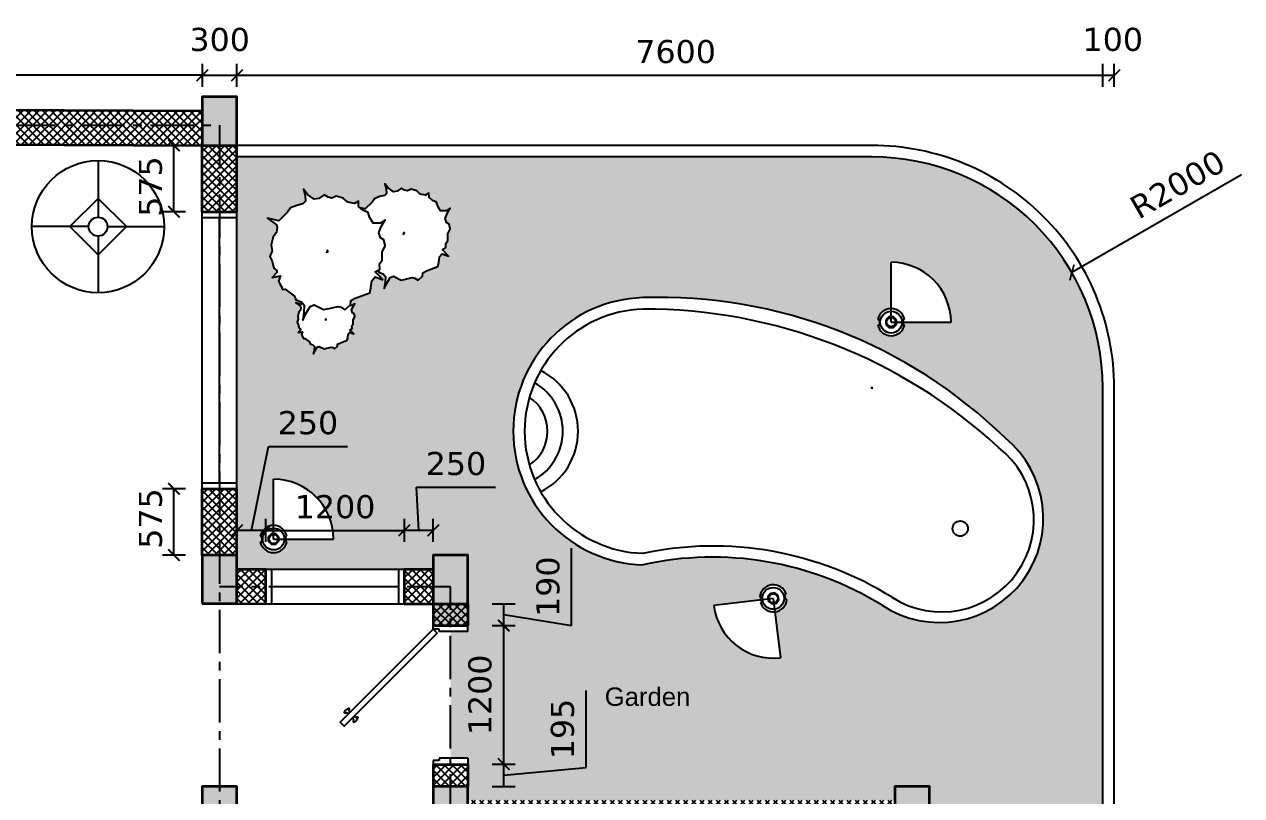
# Model space of a CAD drawing. Header units: inches. Extents: x 16003 to 43424, y 15062 to 33012.
# Drawn here: x 21671 to 32216, y 26327 to 33012 of the extents above; entities that cross this region are included whole.
import ezdxf

# ---------------------------------------------------------------- set-up
doc = ezdxf.new("R2010")
doc.units = ezdxf.units.IN
doc.header["$MEASUREMENT"] = 0
doc.linetypes.add('CENTER', pattern=[2, 1.25, -0.25, 0.25, -0.25])
doc.layers.add('Columns', color=7, linetype='Continuous', lineweight=35)
doc.layers.add('External Walls', color=2, linetype='Continuous', lineweight=35)
for name, color, linetype in [('Dimensions', 1, 'Continuous'), ('Doors', 1, 'Continuous'), ('Fence', 40, 'Continuous'), ('Furniture', 8, 'Continuous'), ('Grid Lines', 8, 'CENTER'), ('Hatch', 7, 'Continuous'), ('Text', 7, 'Continuous'), ('Windows', 3, 'Continuous')]:
    doc.layers.add(name, color=color, linetype=linetype)
doc.styles.get("Standard").update_dxf_attribs({"font": 'arial.ttf'})
doc.styles.add('Verdana', font='verdana.ttf')
doc.dimstyles.get("Standard").update_dxf_attribs({"dimscale": 100, "dimtxt": 2, "dimasz": 1, "dimexe": 1, "dimexo": 1, "dimgap": 1, "dimtad": 1, "dimdec": 0, "dimrnd": 5, "dimzin": 0, "dimdsep": 46, "dimtxsty": 'Verdana', "dimblk": 'ARCHTICK', "dimcen": 0.09, "dimclrd": 256, "dimclre": 256, "dimclrt": 256, "dimadec": 0, "dimazin": 0, "dimtfac": 1, "dimtdec": 0, "dimtofl": 0, "dimtmove": 0, "dimatfit": 3, "dimfxl": 1, "dimfxlon": 1, "dimtfillclr": 2, "dimtolj": 1, "dimtzin": 0, "dimlwd": -1, "dimlwe": -1, "dimarcsym": 0})

# ---------------------------------------------------------------- blocks, each defined once
blk = doc.blocks.new('Window Type W2  2400mm')
at = {"layer": 'Windows'}
for p, q in [((0, 300), (2400, 300)), ((0, 300), (50, 300)), ((50, 300), (50, 0)), ((2350, 300), (2350, 0)), ((0, 0), (2400, 0))]:
    blk.add_line(p, q, dxfattribs=at)
at = {"layer": 'Windows', "color": 251}
blk.add_line((50, 150), (2350, 150), dxfattribs=at)
blk = doc.blocks.new('Window Type W3  1200mm')
at = {"layer": 'Windows'}
for p, q in [((0, 300), (1200, 300)), ((0, 300), (50, 300)), ((50, 300), (50, 0)), ((1150, 300), (1150, 0)), ((0, 0), (1200, 0))]:
    blk.add_line(p, q, dxfattribs=at)
at = {"layer": 'Windows', "color": 251}
blk.add_line((50, 150), (1150, 150), dxfattribs=at)
blk = doc.blocks.new('Door 1200mm')
for p, q in [((30, 0), (0, 0)), ((1170, 0), (1200, 0)), ((30, -50), (30, 0)), ((50, -50), (30, -50)), ((50, -300), (50, -50)), ((1150, -300), (1150, -50)), ((1150, -50), (1170, -50)), ((1170, -50), (1170, 0)), ((50, -300), (0, -300)), ((1150, -300), (1200, -300))]:
    blk.add_line(p, q)
blk.add_lwpolyline([(30, 0), (836, 806), (871, 771), (65, -35)], close=True)
for points in [[(765, 735), (761, 740), (758, 745), (757, 749), (757, 752), (757, 755), (758, 758), (759, 760), (759, 762), (760, 765), (759, 767), (758, 768), (757, 769), (755, 770), (753, 770), (750, 770), (747, 768), (743, 766), (739, 763), (735, 760), (731, 756), (727, 752), (723, 748), (720, 744), (718, 740), (717, 737), (716, 734), (716, 732), (717, 730), (718, 728), (720, 727), (722, 727), (724, 727), (726, 728), (729, 729), (732, 730), (735, 730), (738, 730), (742, 728), (746, 726), (751, 721)], [(801, 700), (806, 696), (810, 693), (814, 692), (817, 691), (820, 692), (823, 693), (826, 693), (828, 694), (830, 694), (832, 694), (834, 693), (835, 692), (836, 690), (836, 687), (835, 684), (834, 681), (832, 677), (829, 673), (825, 669), (821, 665), (817, 661), (813, 658), (809, 655), (805, 653), (802, 652), (799, 651), (797, 651), (795, 652), (794, 653), (793, 655), (792, 657), (792, 659), (793, 661), (794, 664), (795, 666), (795, 669), (795, 673), (794, 677), (791, 681), (787, 686)]]:
    blk.add_lwpolyline(points)
blk = doc.blocks.new('Lamp - Table')
at = {"linetype": 'Continuous'}
for p, q in [((0, 7), (0, 1)), ((0, 3), (-3, 0)), ((3, 0), (0, 3)), ((-1, 0), (-7, 0)), ((-3, 0), (0, -3)), ((0, -3), (3, 0)), ((1, 0), (7, 0)), ((0, -1), (0, -7))]:
    blk.add_line(p, q, dxfattribs=at)
for radius in [7, 1]:
    blk.add_circle((0, 0), radius, dxfattribs=at)
blk = doc.blocks.new('Swimming Pool')
blk.add_circle((239.3, 27.34), 5.76)
for centre, radius, start, end in [((2.92, 100.8), 100.84, 91.66063, 268.3394), ((2.93, 100.8), 92.21, 91.81876, 268.1812), ((12.41, -171.71), 373.52, 45.73076, 91.90364), ((1.09, -201.28), 394.24, 47.32911, 90.15862), ((-100.22, 100.8), 51.26, 296.7711, 63.22766), ((-102.42, 100.8), 41.94, 299.5101, 60.52112), ((-102.53, 100.8), 30.53, 303.4315, 56.54146), ((223.57, 34.92), 78.47, 236.5667, 50.82623), ((225.36, 33.96), 69.48, 237.7372, 51.83195), ((52.71, -241.32), 255.45, 57.95069, 101.9089), ((52.53, -237.36), 243.1, 58.28392, 102.4795)]:
    blk.add_arc(centre, radius, start, end)
blk = doc.blocks.new('Clump of Trees or Bushes - plan')
for points in [[(-10.993, 56.487), (-9.228, 58.426), (-10.144, 63.512), (-8.923, 67.033), (-3.43, 69.772), (2.673, 72.119), (-2.82, 71.728), (-10.449, 71.728), (-13.195, 74.075), (-13.806, 83.073), (-16.857, 86.594), (-22.045, 92.071), (-22.961, 94.81), (-22.656, 98.722), (-28.759, 100.678), (-31.811, 99.113), (-35.472, 101.461), (-45.543, 109.676), (-49.815, 108.503), (-55.308, 106.155), (-59.58, 106.938), (-60.801, 113.98), (-63.242, 104.982), (-67.209, 106.938), (-70.872, 104.59), (-74.839, 104.982), (-80.637, 101.461), (-86.435, 101.069), (-90.402, 97.548), (-90.402, 94.419), (-93.454, 90.898), (-98.947, 90.115), (-105.66, 90.115), (-101.083, 87.768), (-98.031, 82.682), (-100.778, 77.596), (-103.829, 74.466), (-103.219, 69.772), (-104.134, 65.077), (-108.102, 62.73), (-104.439, 60.774), (-102.609, 55.297), (-103.829, 50.211), (-102.303, 44.342), (-98.947, 41.995), (-98.031, 38.865), (-98.031, 34.953), (-93.148, 32.606), (-90.707, 29.476), (-91.317, 22.434), (-93.454, 17.348), (-89.487, 21.26), (-85.519, 23.999), (-82.468, 23.216), (-78.806, 19.304), (-74.228, 15.783), (-69.956, 15.392), (-59.886, 12.653), (-58.254, 7.074)], [(59.448, 5.262), (60.936, 4.858), (62.652, -1.011), (63.415, 4.858), (64.178, 5.836), (66.848, 6.814), (69.709, 6.569), (73.905, 7.792), (76.385, 9.748), (79.627, 10.237), (81.153, 12.438), (84.014, 15.127), (84.205, 17.084), (85.158, 17.573), (88.591, 16.839), (85.73, 20.262), (88.591, 20.751), (89.545, 21.974), (90.689, 24.174), (91.452, 24.663), (90.499, 25.886), (91.261, 31.999), (92.596, 33.466), (92.024, 36.645), (92.787, 38.845), (96.22, 40.557), (100.035, 42.024), (96.602, 41.779), (91.834, 41.779), (90.117, 43.246), (89.736, 48.871), (87.828, 51.071), (84.586, 54.494), (84.014, 56.206), (84.205, 58.651), (80.39, 59.873), (78.483, 58.895), (76.194, 60.362), (69.9, 65.497), (67.23, 64.764), (63.797, 63.297), (61.126, 63.786), (60.364, 68.187), (58.838, 62.563), (56.358, 63.786), (54.07, 62.319), (51.59, 62.563), (47.966, 60.362), (44.343, 60.118), (41.863, 57.917), (41.863, 55.961), (39.956, 53.761), (36.523, 53.272), (32.327, 53.272), (35.187, 51.805), (36.641, 49.381)]]:
    blk.add_lwpolyline(points)
for points in [[(-4.577, 66.508), (-7.629, 55.261), (-12.588, 57.706), (-17.166, 54.772), (-22.125, 55.261), (-29.372, 50.86), (-36.62, 50.371), (-41.579, 45.969), (-41.579, 42.057), (-45.393, 37.656), (-52.259, 36.678), (-60.651, 36.678), (-54.93, 33.743), (-51.115, 27.386), (-54.548, 21.029), (-58.363, 17.116), (-57.6, 11.248), (-58.744, 5.38), (-63.703, 2.446), (-59.126, 0), (-56.837, -6.846), (-58.363, -13.203), (-56.455, -20.539), (-52.259, -23.473), (-51.115, -27.385), (-51.115, -32.275), (-45.012, -35.21), (-41.96, -39.122), (-42.723, -47.924), (-45.393, -54.282), (-40.434, -49.391), (-35.475, -45.968), (-31.661, -46.946), (-27.083, -51.837), (-21.362, -56.238), (-16.021, -56.727), (-3.433, -60.15), (0, -71.887), (1.526, -60.15), (3.052, -58.194), (8.392, -56.238), (14.114, -56.727), (22.506, -54.282), (27.465, -50.369), (33.949, -49.391), (37.001, -44.99), (42.723, -39.611), (43.104, -35.699), (45.012, -34.721), (51.878, -36.188), (46.156, -29.341), (51.878, -28.363), (53.785, -25.918), (56.074, -21.517), (57.6, -20.539), (55.692, -18.094), (57.218, -5.868), (59.888, -2.934), (58.744, 3.424), (60.27, 7.825), (67.136, 11.248), (74.765, 14.182), (67.899, 13.693), (58.363, 13.693), (54.93, 16.627), (54.167, 27.875), (50.352, 32.276), (43.867, 39.123), (42.723, 42.546), (43.104, 47.436), (35.475, 49.882), (31.661, 47.925), (27.083, 50.86), (14.495, 61.129), (9.155, 59.662), (2.289, 56.728), (-3.052, 57.706)], [(-58.055, 61.947), (-58.97, 60.774), (-57.139, 60.774)], [(62.08, 35.667), (61.508, 34.933), (62.652, 34.933)], [(-1.144, 1.468), (-2.289, 0), (0, 0)]]:
    blk.add_lwpolyline(points, close=True)
blk = doc.blocks.new('Sprinkler Head - 90 degrees')
for p, q in [((0, 0), (0, 6.336)), ((-1.41, 0.288), (-1.25, 0.288)), ((-1.25, 0.288), (-1.25, -0.288)), ((-0.235, 0.564), (-0.564, 0.234)), ((-0.564, 0.234), (-0.564, -0.232)), ((0.232, 0.564), (-0.235, 0.564)), ((0, 0), (6.336, 0)), ((0.562, 0.234), (0.232, 0.564)), ((0.562, -0.232), (0.562, 0.234)), ((1.25, 0.288), (1.25, -0.288)), ((1.41, 0.288), (1.25, 0.288)), ((-1.409, -0.288), (-1.25, -0.288)), ((-0.564, -0.232), (-0.235, -0.562)), ((-0.235, -0.562), (0.232, -0.562)), ((0.232, -0.562), (0.562, -0.232)), ((1.409, -0.288), (1.25, -0.288))]:
    blk.add_line(p, q)
for radius in [1.152, 0.48]:
    blk.add_circle((0, 0), radius)
for radius, start, end in [(6.336, 0, 89.99993), (1.44, 11.54158, 168.4584), (1.44, 191.554, 348.446)]:
    blk.add_arc((0, 0), radius, start, end)
blk = doc.blocks.new('_ArchTick')
at = {"color": 0, "linetype": 'ByBlock', "const_width": 0.15}
blk.add_lwpolyline([(-0.5, -0.5), (0.5, 0.5)], dxfattribs=at)
blk = doc.blocks.new('*D71')
at = {"layer": 'Defpoints', "color": 0, "transparency": 16777216}
for p in [(23513, 32570), (23213, 32382), (23513, 32382)]:
    blk.add_point(p, dxfattribs=at)
at = {"layer": 'Dimensions', "transparency": 16777216}
for p, q in [((23213, 32482), (23213, 32670)), ((23513, 32482), (23513, 32670)), ((23213, 32570), (23513, 32570))]:
    blk.add_line(p, q, dxfattribs=at)
at = {"layer": 'Dimensions', "transparency": 16777216, "xscale": 100, "yscale": 100, "zscale": 100, "rotation": 180}
blk.add_blockref('_ArchTick', (23213, 32570), dxfattribs=at)
at = {"layer": 'Dimensions', "transparency": 16777216, "xscale": 100, "yscale": 100, "zscale": 100}
blk.add_blockref('_ArchTick', (23513, 32570), dxfattribs=at)
at = {"layer": 'Dimensions', "transparency": 16777216, "insert": (23363, 32879), "char_height": 200, "attachment_point": 5, "style": 'Verdana'}
blk.add_mtext('\\A1;300', dxfattribs=at)
blk = doc.blocks.new('*D72')
at = {"layer": 'Defpoints', "color": 0, "transparency": 16777216}
for p in [(31113, 32570), (23513, 31962), (31113, 31962)]:
    blk.add_point(p, dxfattribs=at)
at = {"layer": 'Dimensions', "transparency": 16777216}
for p, q in [((23513, 32470), (23513, 32670)), ((31113, 32470), (31113, 32670)), ((23513, 32570), (31113, 32570))]:
    blk.add_line(p, q, dxfattribs=at)
at = {"layer": 'Dimensions', "transparency": 16777216, "xscale": 100, "yscale": 100, "zscale": 100, "rotation": 180}
blk.add_blockref('_ArchTick', (23513, 32570), dxfattribs=at)
at = {"layer": 'Dimensions', "transparency": 16777216, "xscale": 100, "yscale": 100, "zscale": 100}
blk.add_blockref('_ArchTick', (31113, 32570), dxfattribs=at)
at = {"layer": 'Dimensions', "transparency": 16777216, "insert": (27313, 32774), "char_height": 200, "attachment_point": 5, "style": 'Verdana'}
blk.add_mtext('\\A1;7600', dxfattribs=at)
blk = doc.blocks.new('*D73')
at = {"layer": 'Defpoints', "color": 0, "transparency": 16777216}
for p in [(31013, 32570), (31013, 29862), (31113, 29862)]:
    blk.add_point(p, dxfattribs=at)
at = {"layer": 'Dimensions', "transparency": 16777216}
for p, q in [((31013, 32470), (31013, 32670)), ((31113, 32470), (31113, 32670))]:
    blk.add_line(p, q, dxfattribs=at)
at = {"layer": 'Dimensions', "transparency": 16777216, "insert": (31100, 32880), "char_height": 200, "attachment_point": 5, "style": 'Verdana'}
blk.add_mtext('\\A1;100', dxfattribs=at)
blk = doc.blocks.new('*D75')
at = {"layer": 'Defpoints', "color": 0, "transparency": 16777216}
for p in [(30746, 30861), (29013, 29862)]:
    blk.add_point(p, dxfattribs=at)
at = {"layer": 'Dimensions', "transparency": 16777216}
for p, q in [((32216, 31708), (30746, 30861)), ((29004, 29862), (29022, 29862)), ((29013, 29853), (29013, 29871))]:
    blk.add_line(p, q, dxfattribs=at)
at = {"layer": 'Dimensions', "transparency": 16777216, "xscale": 100, "yscale": 100, "zscale": 100, "rotation": 209.9474256692154}
blk.add_blockref('_ArchTick', (30746, 30861), dxfattribs=at)
at = {"layer": 'Dimensions', "transparency": 16777216, "insert": (31661, 31624), "char_height": 200, "attachment_point": 5, "rotation": 29.9474, "style": 'Verdana'}
blk.add_mtext('\\A1;R2000', dxfattribs=at)
blk = doc.blocks.new('*D76')
at = {"layer": 'Defpoints', "color": 0, "transparency": 16777216}
for p in [(17514, 32570), (17514, 32287), (23213, 32263)]:
    blk.add_point(p, dxfattribs=at)
at = {"layer": 'Dimensions', "transparency": 16777216}
for p, q in [((17514, 32470), (17514, 32670)), ((23213, 32470), (23213, 32670)), ((23213, 32570), (17514, 32570))]:
    blk.add_line(p, q, dxfattribs=at)
at = {"layer": 'Dimensions', "transparency": 16777216, "xscale": 100, "yscale": 100, "zscale": 100, "rotation": 180}
blk.add_blockref('_ArchTick', (17514, 32570), dxfattribs=at)
at = {"layer": 'Dimensions', "transparency": 16777216, "xscale": 100, "yscale": 100, "zscale": 100}
blk.add_blockref('_ArchTick', (23213, 32570), dxfattribs=at)
at = {"layer": 'Dimensions', "transparency": 16777216, "insert": (20363, 32774), "char_height": 200, "attachment_point": 5, "style": 'Verdana'}
blk.add_mtext('\\A1;5700', dxfattribs=at)
blk = doc.blocks.new('*D78')
at = {"layer": 'Defpoints', "color": 0, "transparency": 16777216}
for p in [(25513, 26601), (25824, 26601), (25513, 26407)]:
    blk.add_point(p, dxfattribs=at)
at = {"layer": 'Dimensions', "transparency": 16777216}
for p, q in [((26538, 26571), (26538, 27239)), ((25724, 26601), (25924, 26601)), ((25824, 26407), (25824, 26601)), ((25824, 26504), (26538, 26571)), ((25724, 26407), (25924, 26407))]:
    blk.add_line(p, q, dxfattribs=at)
at = {"layer": 'Dimensions', "transparency": 16777216, "insert": (26334, 26905), "char_height": 200, "attachment_point": 5, "rotation": 90, "style": 'Verdana'}
blk.add_mtext('\\A1;195', dxfattribs=at)
blk = doc.blocks.new('*D79')
at = {"layer": 'Defpoints', "color": 0, "transparency": 16777216}
for p in [(25513, 27801), (25824, 27801), (25513, 26601)]:
    blk.add_point(p, dxfattribs=at)
at = {"layer": 'Dimensions', "transparency": 16777216}
for p, q in [((25724, 27801), (25924, 27801)), ((25824, 26601), (25824, 27801)), ((25724, 26601), (25924, 26601))]:
    blk.add_line(p, q, dxfattribs=at)
at = {"layer": 'Dimensions', "transparency": 16777216, "xscale": 100, "yscale": 100, "zscale": 100}
for p, rotation in [((25824, 27801), 90), ((25824, 26601), 270)]:
    blk.add_blockref('_ArchTick', p, dxfattribs=dict(at, rotation=rotation))
at = {"layer": 'Dimensions', "transparency": 16777216, "insert": (25619, 27201), "char_height": 200, "attachment_point": 5, "rotation": 90, "style": 'Verdana'}
blk.add_mtext('\\A1;1200', dxfattribs=at)
blk = doc.blocks.new('*D80')
at = {"layer": 'Defpoints', "color": 0, "transparency": 16777216}
for p in [(25513, 27991), (25824, 27991), (25513, 27801)]:
    blk.add_point(p, dxfattribs=at)
at = {"layer": 'Dimensions', "transparency": 16777216}
for p, q in [((26412, 27803), (26412, 28472)), ((25724, 27991), (25924, 27991)), ((25824, 27801), (25824, 27991)), ((25824, 27896), (26412, 27803)), ((25724, 27801), (25924, 27801))]:
    blk.add_line(p, q, dxfattribs=at)
at = {"layer": 'Dimensions', "transparency": 16777216, "insert": (26208, 28138), "char_height": 200, "attachment_point": 5, "rotation": 90, "style": 'Verdana'}
blk.add_mtext('\\A1;190', dxfattribs=at)
blk = doc.blocks.new('*D81')
at = {"layer": 'Defpoints', "color": 0, "transparency": 16777216}
for p in [(24963, 28626), (24963, 28291), (25213, 28291)]:
    blk.add_point(p, dxfattribs=at)
at = {"layer": 'Dimensions', "transparency": 16777216}
for p, q in [((25088, 28626), (25068, 29000)), ((25068, 29000), (25753, 29000)), ((24963, 28526), (24963, 28726)), ((25213, 28526), (25213, 28726)), ((25213, 28626), (24963, 28626))]:
    blk.add_line(p, q, dxfattribs=at)
at = {"layer": 'Dimensions', "transparency": 16777216, "xscale": 100, "yscale": 100, "zscale": 100, "rotation": 180}
blk.add_blockref('_ArchTick', (24963, 28626), dxfattribs=at)
at = {"layer": 'Dimensions', "transparency": 16777216, "xscale": 100, "yscale": 100, "zscale": 100}
blk.add_blockref('_ArchTick', (25213, 28626), dxfattribs=at)
at = {"layer": 'Dimensions', "transparency": 16777216, "insert": (25410, 29204), "char_height": 200, "attachment_point": 5, "style": 'Verdana'}
blk.add_mtext('\\A1;250', dxfattribs=at)
blk = doc.blocks.new('*D82')
at = {"layer": 'Defpoints', "color": 0, "transparency": 16777216}
for p in [(24963, 28626), (23763, 28291), (24963, 28291)]:
    blk.add_point(p, dxfattribs=at)
at = {"layer": 'Dimensions', "transparency": 16777216}
for p, q in [((23763, 28526), (23763, 28726)), ((24963, 28526), (24963, 28726)), ((23763, 28626), (24963, 28626))]:
    blk.add_line(p, q, dxfattribs=at)
at = {"layer": 'Dimensions', "transparency": 16777216, "xscale": 100, "yscale": 100, "zscale": 100, "rotation": 180}
blk.add_blockref('_ArchTick', (23763, 28626), dxfattribs=at)
at = {"layer": 'Dimensions', "transparency": 16777216, "xscale": 100, "yscale": 100, "zscale": 100}
blk.add_blockref('_ArchTick', (24963, 28626), dxfattribs=at)
at = {"layer": 'Dimensions', "transparency": 16777216, "insert": (24363, 28830), "char_height": 200, "attachment_point": 5, "style": 'Verdana'}
blk.add_mtext('\\A1;1200', dxfattribs=at)
blk = doc.blocks.new('*D83')
at = {"layer": 'Defpoints', "color": 0, "transparency": 16777216}
for p in [(23513, 28626), (23513, 28292), (23763, 28291)]:
    blk.add_point(p, dxfattribs=at)
at = {"layer": 'Dimensions', "transparency": 16777216}
for p, q in [((23638, 28626), (23786, 29354)), ((23786, 29354), (24470, 29354)), ((23513, 28526), (23513, 28726)), ((23763, 28526), (23763, 28726)), ((23763, 28626), (23513, 28626))]:
    blk.add_line(p, q, dxfattribs=at)
at = {"layer": 'Dimensions', "transparency": 16777216, "xscale": 100, "yscale": 100, "zscale": 100, "rotation": 180}
blk.add_blockref('_ArchTick', (23513, 28626), dxfattribs=at)
at = {"layer": 'Dimensions', "transparency": 16777216, "xscale": 100, "yscale": 100, "zscale": 100}
blk.add_blockref('_ArchTick', (23763, 28626), dxfattribs=at)
at = {"layer": 'Dimensions', "transparency": 16777216, "insert": (24128, 29558), "char_height": 200, "attachment_point": 5, "style": 'Verdana'}
blk.add_mtext('\\A1;250', dxfattribs=at)
blk = doc.blocks.new('*D84')
at = {"layer": 'Defpoints', "color": 0, "transparency": 16777216}
for p in [(22967, 28987), (23213, 28987), (23213, 28412)]:
    blk.add_point(p, dxfattribs=at)
at = {"layer": 'Dimensions', "transparency": 16777216}
for p, q in [((23067, 28987), (22867, 28987)), ((22967, 28412), (22967, 28987)), ((23067, 28412), (22867, 28412))]:
    blk.add_line(p, q, dxfattribs=at)
at = {"layer": 'Dimensions', "transparency": 16777216, "xscale": 100, "yscale": 100, "zscale": 100}
for p, rotation in [((22967, 28987), 90), ((22967, 28412), 270)]:
    blk.add_blockref('_ArchTick', p, dxfattribs=dict(at, rotation=rotation))
at = {"layer": 'Dimensions', "transparency": 16777216, "insert": (22765, 28729), "char_height": 200, "attachment_point": 5, "rotation": 90, "style": 'Verdana'}
blk.add_mtext('\\A1;575', dxfattribs=at)
blk = doc.blocks.new('*D85')
at = {"layer": 'Defpoints', "color": 0, "transparency": 16777216}
for p in [(22967, 31962), (23213, 31962), (23213, 31387)]:
    blk.add_point(p, dxfattribs=at)
at = {"layer": 'Dimensions', "transparency": 16777216}
for p, q in [((23067, 31962), (22867, 31962)), ((22967, 31387), (22967, 31962)), ((23067, 31387), (22867, 31387))]:
    blk.add_line(p, q, dxfattribs=at)
at = {"layer": 'Dimensions', "transparency": 16777216, "xscale": 100, "yscale": 100, "zscale": 100}
for p, rotation in [((22967, 31962), 90), ((22967, 31387), 270)]:
    blk.add_blockref('_ArchTick', p, dxfattribs=dict(at, rotation=rotation))
at = {"layer": 'Dimensions', "transparency": 16777216, "insert": (22765, 31606), "char_height": 200, "attachment_point": 5, "rotation": 90, "style": 'Verdana'}
blk.add_mtext('\\A1;575', dxfattribs=at)

msp = doc.modelspace()

# ---------------------------------------------------------------- hatches: boundary and pattern name
at = {"layer": 'Hatch', "transparency": 33554687}
h = msp.add_hatch(dxfattribs=at)
h.set_pattern_fill('AR-CONC', color=256, scale=25)
h.set_pattern_definition([(50, (0, 0), (179.31505, -15.68803), [18.75, -206.25]), (355, (0, 0), (-34.6878, 188.048), [15, -165]), (100.45144, (14.94, -1.3), (144.6272, 172.36), [15.93505, -175.2855]), (46.1842, (0, 50), (266.8103, -41.3798), [28.125, -309.375]), (96.63564, (22.23, 46.55), (233.6655, 243.5297), [23.9026, -262.9284]), (351.1842, (0, 50), (233.6655, 243.5297), [22.5, -247.5]), (21, (25, 37.5), (149.22676, -100.6547), [18.75, -206.25]), (326, (25, 37.5), (60.8288, 181.2875), [15, -165]), (71.45144, (37.44, 29.11), (210.0556, 80.6328), [15.93505, -175.2855]), (37.5, (0, 0), (3.03996, 83.22346), [0, -163, 0, -167.5, 0, -165.625]), (7.5, (0, 0), (65.76738, 98.60293), [0, -95.5, 0, -159.25, 0, -63.125]), (327.5, (-55.75, 0), (133.45561, -5.63872), [0, -62.5, 0, -195, 0, -258.75]), (317.5, (-80.75, 0), (145.79654, 25.02625), [0, -81.25, 0, -129.5, 0, -183.75])])
h.paths.add_polyline_path([(17363, 26407.2), (17212.7, 26407.2), (17212.7, 25987.2), (17363, 25987.2)])
h.paths.add_polyline_path([(17512.7, 26137.2), (17363, 26137.2), (17363, 25987.2), (17512.7, 25987.2)])
h.paths.add_polyline_path([(17512.7, 26407.2), (17363, 26407.2), (17363, 26137.2), (17512.7, 26137.2)])
h.paths.add_polyline_path([(17363, 21907.2), (17207, 21907.2), (17207, 21487.2), (17363, 21487.2)])
h.paths.add_polyline_path([(17507, 21907.2), (17363, 21907.2), (17363, 21637.2), (17507, 21637.2)])
h.paths.add_polyline_path([(17507, 21637.2), (17363, 21637.2), (17363, 21487.2), (17507, 21487.2)])
h.paths.add_polyline_path([(17512.7, 18637.2), (17363, 18637.2), (17363, 18907.2), (17212.7, 18907.2), (17212.7, 18487.2), (17512.7, 18487.2)])
h.paths.add_polyline_path([(17512.7, 18907.2), (17363, 18907.2), (17363, 18637.2), (17512.7, 18637.2)], flags=17)
h.paths.add_polyline_path([(23363, 18907.2), (23212.7, 18907.2), (23212.7, 18637.2), (23363, 18637.2)])
h.paths.add_polyline_path([(23512.7, 18907.2), (23363, 18907.2), (23363, 18637.2), (23512.7, 18637.2)])
h.paths.add_polyline_path([(23512.7, 18637.2), (23363, 18637.2), (23212.7, 18637.2), (23212.7, 18487.2), (23512.7, 18487.2)])
h.paths.add_polyline_path([(29512.7, 18907.2), (29363, 18907.2), (29363, 18637.2), (29212.7, 18637.2), (29212.7, 18487.2), (29512.7, 18487.2)])
h.paths.add_polyline_path([(29363, 18907.2), (29212.7, 18907.2), (29212.7, 18637.2), (29363, 18637.2)], flags=17)
h.paths.add_polyline_path([(29363, 21907.2), (29212.7, 21907.2), (29212.7, 21637.2), (29363, 21637.2)])
h.paths.add_polyline_path([(29512.7, 21907.2), (29363, 21907.2), (29363, 21637.2), (29363, 21487.2), (29512.7, 21487.2)])
h.paths.add_polyline_path([(29363, 21637.2), (29212.7, 21637.2), (29212.7, 21487.2), (29363, 21487.2)])
h.paths.add_polyline_path([(23363, 21913.7), (23212.7, 21913.7), (23212.7, 21637.2), (23363, 21637.2)])
h.paths.add_polyline_path([(23512.7, 21913.7), (23363, 21913.7), (23363, 21637.2), (23512.7, 21637.2)])
h.paths.add_polyline_path([(23512.7, 21637.2), (23363, 21637.2), (23363, 21493.7), (23512.7, 21493.7)])
h.paths.add_polyline_path([(23363, 21637.2), (23212.7, 21637.2), (23212.7, 21493.7), (23363, 21493.7)])
h.paths.add_polyline_path([(25512.7, 26137.2), (25212.7, 26137.2), (25212.7, 25987.2), (25512.7, 25987.2)])
h.paths.add_polyline_path([(25363, 26407.2), (25212.7, 26407.2), (25212.7, 26137.2), (25363, 26137.2)])
h.paths.add_polyline_path([(25512.7, 26407.2), (25363, 26407.2), (25363, 26137.2), (25512.7, 26137.2)])
h.paths.add_polyline_path([(29512.7, 26407.2), (29212.7, 26407.2), (29212.7, 26137.2), (29363, 26137.2), (29363, 25987.2), (29512.7, 25987.2)])
h.paths.add_polyline_path([(29363, 26137.2), (29212.7, 26137.2), (29212.7, 25987.2), (29363, 25987.2)], flags=17)
h.paths.add_polyline_path([(23363, 26407.2), (23212.7, 26407.2), (23212.7, 26137.2), (23363, 26137.2)])
h.paths.add_polyline_path([(23512.7, 26407.2), (23363, 26407.2), (23363, 26137.2), (23512.7, 26137.2)])
h.paths.add_polyline_path([(23512.7, 26137.2), (23363, 26137.2), (23363, 25987.2), (23512.7, 25987.2)])
h.paths.add_polyline_path([(23363, 26137.2), (23212.7, 26137.2), (23212.7, 25987.2), (23363, 25987.2)])
h.paths.add_polyline_path([(25512.7, 28410.9), (25212.7, 28410.9), (25212.7, 28137.2), (25363, 28137.2), (25363, 27990.9), (25512.7, 27990.9)])
h.paths.add_polyline_path([(25363, 28137.2), (25212.7, 28137.2), (25212.7, 27990.9), (25363, 27990.9)], flags=17)
h.paths.add_polyline_path([(23512.7, 28411.5), (23363, 28411.5), (23363, 28137.2), (23512.7, 28137.2)])
h.paths.add_polyline_path([(23363, 28411.5), (23212.7, 28411.5), (23212.7, 27991.5), (23363, 27991.5)])
h.paths.add_polyline_path([(23512.7, 28137.2), (23363, 28137.2), (23363, 27991.5), (23512.7, 27991.5)])
h.paths.add_polyline_path([(23363, 32137.2), (23212.7, 32137.2), (23212.7, 31962.5), (23363, 31962.5)], flags=17)
h.paths.add_polyline_path([(23512.7, 32382.5), (23212.7, 32382.5), (23212.7, 32137.2), (23363, 32137.2), (23363, 31962.5), (23512.7, 31962.5)])
h.paths.add_polyline_path([(17512.7, 32407.2), (17212.7, 32407.2), (17212.7, 31987.2), (17363, 31987.2), (17363, 32137.2), (17512.7, 32137.2)])
h.paths.add_polyline_path([(17512.7, 32137.2), (17363, 32137.2), (17363, 31987.2), (17512.7, 31987.2)], flags=17)
h = msp.add_hatch(dxfattribs=at)
h.set_pattern_fill('ANSI37', color=256, scale=400)
h.paths.add_polyline_path([(23212.7, 32137.2), (17512.7, 32137.2), (17512.7, 31987.2), (23212.7, 31962.5)])
h.paths.add_polyline_path([(23212.7, 32262.5), (17512.7, 32287.2), (17512.7, 32137.2), (23212.7, 32137.2)])
h.paths.add_polyline_path([(23363, 31962.5), (23212.7, 31962.5), (23212.7, 31387), (23363, 31387)])
h.paths.add_polyline_path([(23512.7, 31962.5), (23363, 31962.5), (23363, 31387), (23512.7, 31387)])
h.paths.add_polyline_path([(23363, 28987), (23212.7, 28987), (23212.7, 28411.5), (23363, 28411.5)])
h.paths.add_polyline_path([(23512.7, 28987), (23363, 28987), (23363, 28411.5), (23512.7, 28411.5)])
h.paths.add_polyline_path([(23763.1, 28137.2), (23512.7, 28137.2), (23512.7, 27991.5), (23762.7, 27990.9)])
h.paths.add_polyline_path([(23763.5, 28290.9), (23512.7, 28291.5), (23512.7, 28137.2), (23763.1, 28137.2)])
h.paths.add_polyline_path([(25212.7, 28137.2), (24962.7, 28137.2), (24962.7, 27990.9), (25212.7, 27990.9)])
h.paths.add_polyline_path([(25212.7, 28290.9), (24962.7, 28290.9), (24962.7, 28137.2), (25212.7, 28137.2)])
h.paths.add_polyline_path([(25363, 27990.9), (25212.7, 27990.9), (25212.7, 27800.9), (25363, 27800.9)])
h.paths.add_polyline_path([(25512.7, 27990.9), (25363, 27990.9), (25363, 27800.9), (25512.7, 27800.9)])
h.paths.add_polyline_path([(25363, 26597.2), (25212.7, 26597.2), (25212.7, 26407.2), (25363, 26407.2)])
h.paths.add_polyline_path([(25512.7, 26597.2), (25363, 26597.2), (25363, 26407.2), (25512.7, 26407.2)])
h.paths.add_polyline_path([(29212.7, 26137.2), (25512.7, 26137.2), (25512.7, 25987.2), (29212.7, 25987.2)])
h.paths.add_polyline_path([(29212.7, 26287.2), (25512.7, 26287.2), (25512.7, 26137.2), (29212.7, 26137.2)])
h.paths.add_polyline_path([(29512.7, 25987.2), (29363, 25987.2), (29363, 21907.2), (29512.7, 21907.2)])
h.paths.add_polyline_path([(29512.7, 21487.2), (29363, 21487.2), (29363, 18907.2), (29512.7, 18907.2)])
h.paths.add_polyline_path([(29363, 21487.2), (29212.7, 21487.2), (29212.7, 18907.2), (29363, 18907.2)])
h.paths.add_polyline_path([(29363, 25987.2), (29212.7, 25987.2), (29212.7, 21907.2), (29363, 21907.2)])
h.paths.add_polyline_path([(29212.7, 18637.2), (27962.7, 18637.2), (27962.7, 18487.2), (29212.7, 18487.2)])
h.paths.add_polyline_path([(29212.7, 18787.2), (27962.7, 18787.2), (27962.7, 18637.2), (29212.7, 18637.2)])
h.paths.add_polyline_path([(26162.7, 18637.2), (24912.7, 18637.2), (24912.7, 18487.2), (26162.7, 18487.2)])
h.paths.add_polyline_path([(26162.7, 18787.2), (24912.7, 18787.2), (24912.7, 18637.2), (26162.7, 18637.2)])
h.paths.add_polyline_path([(23712.7, 18637.2), (23512.7, 18637.2), (23512.7, 18487.2), (23712.7, 18487.2)])
h.paths.add_polyline_path([(23712.7, 18787.2), (23512.7, 18787.2), (23512.7, 18637.2), (23712.7, 18637.2)])
h.paths.add_polyline_path([(23512.7, 18406.8), (23512.7, 18487.2), (23212.7, 18487.2), (22950.2, 18032.6), (23210, 17882.6)])
h.paths.add_polyline_path([(22310, 16323.7), (22050.2, 16473.7), (21787.7, 16019.1), (21262.7, 16019.1), (21262.7, 15719.1), (21960.9, 15719.1)])
h.paths.add_polyline_path([(19462.7, 16019.1), (18937.7, 16019.1), (18675.2, 16473.7), (18415.4, 16323.7), (18764.5, 15719.1), (19462.7, 15719.1)])
h.paths.add_polyline_path([(17512.7, 18487.2), (17212.7, 18487.2), (17212.7, 18406.8), (17515.4, 17882.6), (17775.2, 18032.6)])
h.paths.add_polyline_path([(17507, 21487.2), (17363, 21487.2), (17363, 18907.2), (17512.7, 18907.2)])
h.paths.add_polyline_path([(17363, 21487.2), (17207, 21487.2), (17212.7, 18907.2), (17363, 18907.2)])
h.paths.add_polyline_path([(17363, 22107.2), (17207.3, 22107.2), (17207, 21907.2), (17363, 21907.2)])
h.paths.add_polyline_path([(17507.3, 22107.2), (17363, 22107.2), (17363, 21907.2), (17507, 21907.2)])
h.paths.add_polyline_path([(17363, 25987.2), (17212.7, 25987.2), (17208, 22607.2), (17363, 22607.2)])
h.paths.add_polyline_path([(17512.7, 25987.2), (17363, 25987.2), (17363, 22607.2), (17508, 22607.2)])
h.paths.add_polyline_path([(17363, 31987.2), (17212.7, 31987.2), (17212.7, 26407.2), (17363, 26407.2)])
h.paths.add_polyline_path([(17512.7, 31987.2), (17363, 31987.2), (17363, 26407.2), (17512.7, 26407.2)])
h = msp.add_hatch(dxfattribs=at)
h.set_pattern_fill('GRASS', color=256, scale=150)
h.paths.add_polyline_path([(31012.7, 29862.5, 0.4142136), (29012.7, 31862.5), (23512.7, 31862.5), (23512.7, 31387), (23512.7, 28987), (23512.7, 28411.5), (23512.7, 28291.5), (23763.1, 28290.9), (24962.7, 28290.9), (25212.7, 28290.9), (25212.7, 28410.9), (25512.7, 28410.9), (25512.7, 27990.9), (25212.7, 27990.9), (24962.7, 27990.9), (23762.7, 27990.9), (23512.7, 27991.5), (23363, 27991.5), (23363, 26407.2), (23512.7, 26407.2), (23512.7, 26137.2), (25212.7, 26137.2), (25212.7, 26407.2), (25212.7, 26597.2), (25213.2, 26630.9), (25263.2, 26630.9), (25263.2, 26650.9), (25513.2, 26650.9), (25513.2, 26597.2), (25512.7, 26597.2), (25512.7, 26407.2), (25512.7, 26287.2), (29212.7, 26287.2), (29212.7, 26407.2), (29512.7, 26407.2), (29512.7, 25987.2), (29512.7, 21907.2), (29512.7, 21587.2), (29812.7, 21587.2), (29842.7, 21587.2), (30564, 22308.5), (30559, 22312.8), (30554.6, 22315.5), (30550.7, 22316.9), (30547.3, 22317.2), (30545.7, 22316.9), (30529.6, 22312.2), (30528.8, 22325.1), (30539, 22339.1), (30558.8, 22357.9), (30574.3, 22357), (30569.6, 22340.9), (30569.4, 22339.3), (30569.7, 22335.9), (30571.1, 22332), (30573.7, 22327.6), (30578.1, 22322.6), (30648.8, 22393.3), (30684.2, 22358), (30613.5, 22287.3), (30618.4, 22282.9), (30622.8, 22280.2), (30626.7, 22278.9), (30630.1, 22278.6), (30631.8, 22278.8), (30647.9, 22283.5), (30648.6, 22270.6), (30638.4, 22256.6), (30618.6, 22237.8), (30603.1, 22238.7), (30607.8, 22254.8), (30608, 22256.5), (30607.7, 22259.9), (30606.4, 22263.7), (30603.7, 22268.1), (30599.3, 22273.1), (29878.1, 21551.9), (29842.7, 21587.2), (29842.7, 21537.2), (29862.7, 21537.2), (29862.7, 21487.2), (30962.7, 21487.2), (30962.7, 21537.2), (30982.7, 21537.2), (30982.7, 21587.2), (31012.7, 21587.2)])
h.paths.add_polyline_path([(27029.4, 30643.1, -0.2042917), (30166.8, 29427.7, -0.9510845), (29101.3, 27977.1, 0.1952774), (27030.3, 28328.1, -0.9710327)], flags=16)
h.paths.add_polyline_path([(25513.2, 27750.9), (25263.2, 27750.9), (25263.2, 27770.9), (25213.2, 27770.9), (25248.6, 27735.5), (24527.3, 27014.3), (24532.3, 27009.9), (24536.7, 27007.2), (24540.5, 27005.9), (24544, 27005.6), (24545.6, 27005.8), (24561.7, 27010.5), (24562.4, 26997.7), (24552.3, 26983.6), (24543.9, 26975.7), (24539.8, 26972.2), (24535.8, 26969.3), (24532, 26967.2), (24528.7, 26965.8), (24518.3, 26963.8), (24519.1, 26973), (24521.6, 26981.8), (24521.9, 26983.5), (24521.6, 26986.9), (24520.2, 26990.8), (24517.5, 26995.2), (24513.2, 27000.2), (24442.5, 26929.4), (24407.1, 26964.8), (24477.8, 27035.5), (24472.8, 27039.9), (24468.4, 27042.6), (24464.6, 27043.9), (24461.2, 27044.2), (24459.5, 27044), (24443.4, 27039.3), (24442.7, 27052.2), (24452.8, 27066.2), (24461.2, 27074.1), (24465.4, 27077.6), (24469.4, 27080.5), (24473.1, 27082.6), (24476.4, 27084), (24486.8, 27086), (24486.1, 27076.8), (24483.5, 27068), (24483.3, 27066.3), (24483.6, 27062.9), (24484.9, 27059), (24487.6, 27054.6), (24492, 27049.7), (25213.2, 27770.9), (25213.2, 27800.9), (25513.2, 27800.9)], flags=16)
h.paths.add_polyline_path([(27030.4, 30543.9, -0.1890855), (30111.4, 29345.4, -0.9493703), (29192.8, 28043.1, 0.1942426), (27030.4, 28427.3, -0.9687757)], flags=0)
h.paths.add_polyline_path([(27644.3, 27974.1), (28057.4, 28024.8), (28054.6, 28048.2), (28041.5, 28046.6, -0.8164966), (28270.7, 28074.6), (28257.6, 28073), (28263.4, 28026.3), (28276.4, 28027.9, -0.356394), (28173.3, 27920.2), (28222, 27522.5, -0.4142136)], flags=16)
h.paths.add_polyline_path([(28064.7, 28037.2, -1), (28253.2, 28037.2, -1)], flags=0)
h.paths.add_polyline_path([(28115.6, 28012.6), (28111, 28050.5), (28134.5, 28080.6), (28172.5, 28085.2), (28202.5, 28061.7), (28207.1, 28023.8), (28183.7, 27993.7), (28145.7, 27989.1)], flags=0)
h.paths.add_polyline_path([(28198.3, 28037.2, -1), (28119.7, 28037.2, -1)], flags=0)
h.paths.add_polyline_path([(24349.1, 28551.4), (23932.8, 28551.4), (23932.8, 28527.8), (23946, 28527.8, -0.8164966), (23715.1, 28527.8), (23728.3, 28527.8), (23728.3, 28575), (23715.1, 28575, -0.356394), (23830.5, 28669.3), (23830.5, 29069.9, -0.4142136)], flags=16)
h.paths.add_polyline_path([(23736.3, 28551.4, -1), (23924.8, 28551.4, -1)], flags=0)
h.paths.add_polyline_path([(23876.5, 28532.4), (23849.5, 28505.4), (23811.3, 28505.4), (23784.4, 28532.4), (23784.4, 28570.6), (23811.3, 28597.6), (23849.5, 28597.6), (23876.5, 28570.6)], flags=0)
h.paths.add_polyline_path([(23791.3, 28551.4, -1), (23869.8, 28551.4, -1)], flags=0)
h.paths.add_polyline_path([(24466.5, 30273.4), (24404.2, 30249.8), (24384.4, 30239.5), (24383.5, 30222), (24359.2, 30199.9), (24342.7, 30211.3), (24328.2, 30214.3), (24290.6, 30205.3), (24267.1, 30200.7), (24225.6, 30221.1), (24208.2, 30214.9), (24188.7, 30181.1), (24176.3, 30155.7), (24181.5, 30188.8), (24183.5, 30220.2), (24171, 30234.6), (24146.1, 30243.6), (24141.1, 30259.1), (24100.8, 30289.5), (24088.3, 30287.8), (24087.9, 30295.2), (24077, 30312.3), (24072.2, 30324.1), (24080.5, 30346.4), (24044.4, 30340.2), (24063.7, 30361.5), (24064.2, 30370.3), (24051, 30379.7), (24043.7, 30411), (24034.3, 30430.9), (24044.1, 30455.9), (24040.4, 30481.5), (24048.9, 30516.3), (24062.4, 30535.6), (24066.4, 30558.6), (24062.6, 30568), (24024, 30597.5), (24072.7, 30585.6), (24082.1, 30594.9), (24071.5, 30607), (24021.7, 30625), (24011.8, 30655.9), (23931.3, 30716.9), (23906.1, 30713.4), (23905.4, 30728.2), (23883.6, 30762.5), (23874, 30786), (23890.5, 30830.7), (23818.5, 30818.1), (23857, 30860.8), (23857.9, 30878.4), (23831.7, 30897.1), (23817, 30959.8), (23798.2, 30999.5), (23817.9, 31049.5), (23810.4, 31100.8), (23827.5, 31170.4), (23854.4, 31209), (23862.4, 31254.9), (23854.7, 31273.8), (23777.7, 31332.7), (23875.1, 31309), (23951, 31384.3), (23976.3, 31420.2), (24031, 31442.8), (24084.5, 31455.2), (24107.1, 31478.3), (24103.1, 31527.5), (24088.7, 31582.8), (24122.9, 31537.8), (24182.2, 31496.3), (24222.5, 31501.9), (24268.4, 31533.2), (24303.1, 31513.2), (24335.5, 31505.2), (24373.6, 31523), (24433.5, 31506.5), (24472.3, 31469.6), (24530.3, 31457.8), (24566.4, 31480.3), (24566.9, 31433), (24579.7, 31421.9), (24623.3, 31411.3), (24684, 31471.6), (24704.3, 31500.3), (24748, 31518.4), (24790.8, 31528.3), (24808.9, 31546.8), (24805.7, 31586.2), (24794.2, 31630.4), (24821.5, 31594.4), (24869, 31561.2), (24901.2, 31565.7), (24937.9, 31590.7), (24965.7, 31574.7), (24991.6, 31568.3), (25022.1, 31582.6), (25070, 31569.3), (25101.1, 31539.8), (25147.5, 31530.4), (25176.4, 31548.4), (25176.8, 31510.6), (25206.3, 31484.8), (25242.2, 31469.9), (25251.9, 31435.4), (25276.7, 31395.1), (25325.3, 31395.9), (25360.7, 31418.8), (25333.2, 31371.1), (25316.3, 31328.9), (25328.8, 31292.8), (25351, 31280), (25359.7, 31237.4), (25338.7, 31194.6), (25340, 31139.1), (25320.9, 31112.5), (25322.6, 31076.9), (25292.4, 31056.7), (25346.3, 31002.5), (25291.3, 31022.7), (25268.2, 30995.6), (25262.4, 30947), (25253.2, 30911.9), (25153.6, 30874), (25122, 30857.7), (25120.6, 30829.6), (25081.7, 30794.3), (25055.1, 30812.5), (25031.9, 30817.2), (24971.8, 30802.8), (24934.3, 30795.6), (24867.9, 30828.1), (24840, 30818.3), (24808.7, 30764.1), (24789, 30723.5), (24797.3, 30776.5), (24800.4, 30826.7), (24780.4, 30849.8), (24740.6, 30864.1), (24735, 30881.4), (24711.5, 30865.7), (24778.9, 30798), (24710.1, 30823.2), (24681.3, 30789.3), (24674, 30728.5), (24662.5, 30684.6), (24538, 30637.4), (24498.4, 30616.9), (24496.4, 30575.7), (24511.5, 30576), (24533.7, 30590.2), (24516.5, 30560.5), (24505.9, 30534.1), (24513.7, 30511.5), (24527.6, 30503.5), (24533, 30476.9), (24519.9, 30450.2), (24520.7, 30415.4), (24508.8, 30398.8), (24509.8, 30376.6), (24491, 30364), (24524.6, 30330.1), (24490.3, 30342.7), (24475.9, 30325.8), (24472.2, 30295.4)], flags=16)
h.paths.add_polyline_path([(24286.8, 30451.2), (24279.2, 30450.1), (24283.9, 30458.3)], flags=0)
h.paths.add_polyline_path([(29712.1, 28642.1, -1), (29844.4, 28642.1, -1)], flags=0)
h.paths.add_polyline_path([(24965.7, 31196.3), (24953.6, 31194.6), (24961.1, 31207.6)], flags=0)
h.paths.add_polyline_path([(29064.7, 30407.1), (29077.8, 30407.1), (29077.8, 30454.3), (29064.7, 30454.3, -0.356394), (29180.1, 30548.5), (29180.1, 30949.2, -0.4142136), (29698.6, 30430.7), (29282.4, 30430.7), (29282.4, 30407.1), (29295.6, 30407.1, -0.8164966)], flags=16)
h.paths.add_polyline_path([(29085.8, 30430.7, -1), (29274.4, 30430.7, -1)], flags=0)
h.paths.add_polyline_path([(29134, 30411.7), (29134, 30449.8), (29160.9, 30476.9), (29199.1, 30476.9), (29226.1, 30449.8), (29226.1, 30411.7), (29199.1, 30384.7), (29160.9, 30384.7)], flags=0)
h.paths.add_polyline_path([(29140.8, 30430.7, -1), (29219.4, 30430.7, -1)], flags=0)
h.paths.add_polyline_path([(24303.1, 31040.2), (24288, 31038.1), (24297.4, 31054.3)], flags=0)
h.paths.add_polyline_path([(30181.8, 22006.5), (29772.3, 21931.7), (29776.6, 21908.5), (29789.5, 21910.9, -0.8164966), (29562.4, 21869.4), (29575.3, 21871.8), (29566.8, 21918.1), (29553.9, 21915.8, -0.356394), (29650.5, 22029.3), (29578.5, 22423.4, -0.4142136)], flags=16)
h.paths.add_polyline_path([(29766, 21913.3, -1), (29577.4, 21913.3, -1)], flags=0)
h.paths.add_polyline_path([(29644.5, 21955.3), (29682.1, 21962.1), (29713.5, 21940.4), (29720.4, 21902.9), (29698.7, 21871.5), (29661.1, 21864.6), (29629.7, 21886.4), (29622.9, 21923.9)], flags=0)
h.paths.add_polyline_path([(29711, 21913.3, -1), (29632.4, 21913.3, -1)], flags=0)
h.paths.add_polyline_path([(25213.2, 26630.9), (25263.2, 26630.9), (25263.2, 26650.9), (25363, 26650.9), (25363, 27750.9), (25263.2, 27750.9), (25263.2, 27770.9), (25213.2, 27770.9), (25248.6, 27735.5), (24527.3, 27014.3), (24532.3, 27009.9), (24536.7, 27007.2), (24540.5, 27005.9), (24544, 27005.6), (24545.6, 27005.8), (24554.4, 27008.4), (24561.7, 27010.5), (24562.2, 27001.6), (24562.4, 26997.7), (24555.2, 26987.7), (24552.3, 26983.6), (24532.4, 26964.9), (24525.9, 26965.3), (24518.3, 26963.8), (24520.4, 26990.2), (24520.2, 26990.8), (24517.5, 26995.2), (24513.2, 27000.2), (24442.5, 26929.4), (24407.1, 26964.8), (24477.8, 27035.5), (24472.8, 27039.9), (24468.4, 27042.6), (24464.6, 27043.9), (24461.2, 27044.2), (24459.5, 27044), (24450.7, 27041.4), (24443.4, 27039.3), (24442.9, 27048.2), (24442.7, 27052.2), (24449.9, 27062.1), (24452.8, 27066.2), (24472.7, 27084.9), (24479.3, 27084.5), (24486.8, 27086), (24484.7, 27059.6), (24484.9, 27059), (24487.6, 27054.6), (24492, 27049.7), (25213.2, 27770.9), (25213.2, 27800.9), (25212.7, 27800.9), (25212.7, 27990.9), (24962.7, 27990.9), (23762.7, 27990.9), (23512.7, 27991.5), (23363, 27991.5), (23363, 26407.2), (23512.7, 26407.2), (23512.7, 26137.2), (25212.7, 26137.2), (25212.7, 26407.2), (25212.7, 26597.2)], flags=17)

# ---------------------------------------------------------------- linework, layer by layer
at = {"layer": 'Columns'}
for points in [[(23212.7, 31962.5), (23512.7, 31962.5), (23512.7, 32382.5), (23212.7, 32382.5)], [(23212.7, 27991.5), (23512.7, 27991.5), (23512.7, 28411.5), (23212.7, 28411.5)], [(25212.7, 27990.9), (25512.7, 27990.9), (25512.7, 28410.9), (25212.7, 28410.9)], [(23212.7, 25987.2), (23512.7, 25987.2), (23512.7, 26407.2), (23212.7, 26407.2)], [(25212.7, 25987.2), (25512.7, 25987.2), (25512.7, 26407.2), (25212.7, 26407.2)], [(29212.7, 25987.2), (29512.7, 25987.2), (29512.7, 26407.2), (29212.7, 26407.2)]]:
    msp.add_lwpolyline(points, close=True, dxfattribs=at)
at = {"layer": 'External Walls'}
for p, q in [((17514, 32287.2), (23214, 32262.5)), ((17512.7, 31987.2), (23212.7, 31962.5)), ((23212.7, 31387), (23212.7, 31962.5)), ((23512.7, 31387), (23512.7, 31962.5)), ((23212.7, 31387), (23512.7, 31387)), ((23212.7, 28411.5), (23212.7, 28987)), ((23212.7, 28987), (23512.7, 28987)), ((23512.7, 28411.5), (23512.7, 28987)), ((23513.5, 28291.5), (23763.5, 28290.9)), ((23762.7, 27990.9), (23763.5, 28290.9)), ((24962.7, 28290.9), (24962.7, 27990.9)), ((24962.7, 28290.9), (25212.7, 28290.9)), ((23512.7, 27991.5), (23762.7, 27990.9)), ((24962.7, 27990.9), (25212.7, 27990.9)), ((25212.7, 27990.9), (25212.7, 27800.9)), ((25512.7, 27990.9), (25512.7, 27800.9)), ((25212.7, 27800.9), (25512.7, 27800.9)), ((25212.7, 26597.2), (25512.7, 26597.2)), ((25212.7, 26597.2), (25212.7, 26407.2)), ((25512.7, 26597.2), (25512.7, 26407.2))]:
    msp.add_line(p, q, dxfattribs=at)
at = {"layer": 'Fence'}
for points in [[(31112.7, 21487.2), (31112.7, 29862.5, 0.4142136), (29012.7, 31962.5), (23512.7, 31962.5)], [(31012.7, 21487.2), (31012.7, 29862.5, 0.4142136), (29012.7, 31862.5), (23512.7, 31862.5)]]:
    msp.add_lwpolyline(points, format="xyb", dxfattribs=at)
at = {"layer": 'Grid Lines', "ltscale": 300}
for points in [[(29363, 21637.2), (29363, 18637.2), (17363, 18637.2), (17363, 32137.2), (23363, 32137.2), (23363, 18637.2)], [(25363, 26137.2), (25363, 28137.2), (23363, 28137.2)]]:
    msp.add_lwpolyline(points, dxfattribs=at)

# ---------------------------------------------------------------- block references
at = {"layer": 'Doors', "xscale": -1, "rotation": 90}
msp.add_blockref('Door 1200mm', (25213.2, 27800.9), dxfattribs=at)
at = {"layer": 'Furniture'}
for name, p, xscale, yscale, zscale, rotation in [('Clump of Trees or Bushes - plan', (24288, 31038.1), 8.196966320786027, 8.196966320786027, 8.196966320786027, 239.9999999999999), ('Sprinkler Head - 90 degrees', (28159, 28037.2), 81.83733337736098, 81.83733337736098, 81.83733337736098, 186.9866978174636)]:
    msp.add_blockref(name, p, dxfattribs=dict(at, xscale=xscale, yscale=yscale, zscale=zscale, rotation=rotation))
for name, p, xscale, yscale, zscale in [('Lamp - Table', (22309.8, 31258.3), 81.80402574615337, 81.80402574615337, 81.80402574615337), ('Sprinkler Head - 90 degrees', (29180.1, 30430.7), 81.83733337736098, 81.83733337736098, 81.83733337736098), ('Swimming Pool', (27030.3, 28328.1), 11.48334134035452, 11.48334134035452, 11.48334134035452), ('Sprinkler Head - 90 degrees', (23830.5, 28551.4), 81.83733337736098, 81.83733337736098, 81.83733337736098)]:
    msp.add_blockref(name, p, dxfattribs=dict(at, xscale=xscale, yscale=yscale, zscale=zscale))
at = {"layer": 'Windows', "rotation": 90}
msp.add_blockref('Window Type W2  2400mm', (23512.7, 28987), dxfattribs=at)
at = {"layer": 'Windows'}
msp.add_blockref('Window Type W3  1200mm', (23762.7, 27990.9), dxfattribs=at)

# ---------------------------------------------------------------- texts
at = {"layer": 'Text'}
msp.add_text('Garden', height=159.19, dxfattribs=at).set_placement((26698.8, 27105.4))

# ---------------------------------------------------------------- dimensions: what is measured, and where the dimension line sits
at = {"layer": 'Dimensions'}
for base, p1, p2, override, picture, middle in [((23512.7, 32570.2), (23212.7, 32382.5), (23512.7, 32382.5), {"dimtmove": 2}, '*D71', (23362.7, 32878.6)), ((31012.7, 32570.2), (31112.7, 29862.5), (31012.7, 29862.5), {"dimtmove": 2}, '*D73', (31099.7, 32880.4)), ((23513.5, 28625.7), (23763.5, 28290.9), (23513.5, 28291.5), {"dimtmove": 1}, '*D83', (23885.6, 29354)), ((24962.7, 28625.7), (25212.7, 28290.9), (24962.7, 28290.9), {"dimtmove": 1}, '*D81', (25168.1, 28999.7))]:
    dim = msp.add_linear_dim(base=base, p1=p1, p2=p2, dimstyle='Standard', override=override, dxfattribs=at)
    dim.commit()
    dim.dimension.update_dxf_attribs({"geometry": picture, "text_midpoint": middle, "dimtype": 160})
for base, p1, p2, picture, middle in [((17514, 32570.2), (23212.7, 32262.5), (17514, 32287.2), '*D76', (20363.4, 32774.3)), ((31112.7, 32570.2), (23512.7, 31962.5), (31112.7, 31962.5), '*D72', (27312.7, 32774.3)), ((24962.7, 28625.7), (23762.7, 28290.9), (24962.7, 28290.9), '*D82', (24362.7, 28829.9))]:
    dim = msp.add_linear_dim(base=base, p1=p1, p2=p2, dimstyle='Standard', dxfattribs=at)
    dim.commit()
    dim.dimension.update_dxf_attribs({"geometry": picture, "text_midpoint": middle})
for base, p1, p2, override, picture, middle in [((22967.0219, 31962.4987), (23212.719, 31387.0156), (23212.719, 31962.4987), {"dimtmove": 2}, '*D85', (22764.94, 31605.7929)), ((22967.0219, 28987.0156), (23212.719, 28411.5326), (23212.719, 28987.0156), {"dimtmove": 2}, '*D84', (22764.94, 28728.9571)), ((25823.5, 27990.9), (25512.7, 27800.9), (25512.7, 27990.9), {"dimtmove": 1}, '*D80', (26412, 27903.3)), ((25823.5, 26600.9), (25512.7, 26407.2), (25513.2, 26600.9), {"dimtmove": 1}, '*D78', (26538, 26670.8))]:
    dim = msp.add_linear_dim(base=base, p1=p1, p2=p2, angle=90, dimstyle='Standard', override=override, dxfattribs=at)
    dim.commit()
    dim.dimension.update_dxf_attribs({"geometry": picture, "text_midpoint": middle, "dimtype": 160})
dim = msp.add_radius_dim(center=(29012.7, 29862.5), mpoint=(30745.7, 30860.9), dimstyle='Standard', dxfattribs=at)
dim.commit()
dim.dimension.update_dxf_attribs({"geometry": '*D75', "text_midpoint": (31763.3, 31447.2), "dimtype": 164})
dim = msp.add_linear_dim(base=(25823.5, 27800.9), p1=(25513.2, 26600.9), p2=(25513.2, 27800.9), angle=90, dimstyle='Standard', dxfattribs=at)
dim.commit()
dim.dimension.update_dxf_attribs({"geometry": '*D79', "text_midpoint": (25619.4, 27200.9)})

doc.saveas('drawing.dxf')
